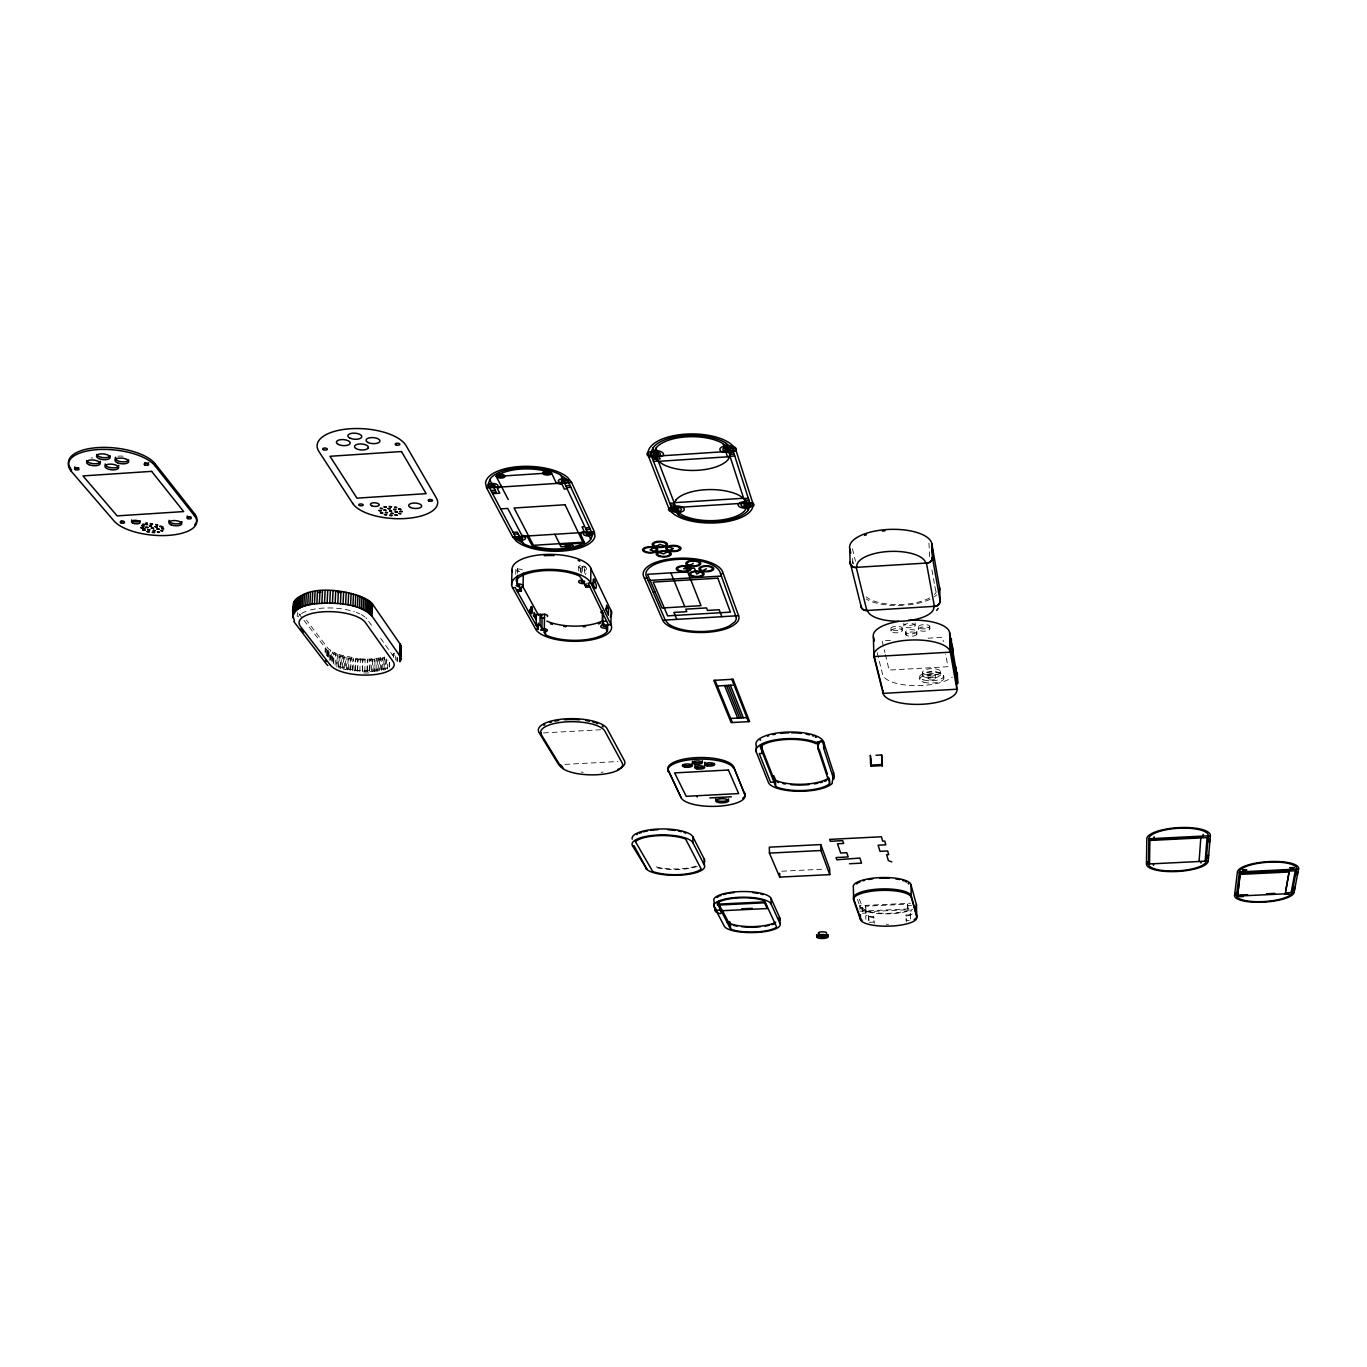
<?xml version="1.0" encoding="UTF-8"?>
<svg xmlns="http://www.w3.org/2000/svg" width="1367" height="1367" viewBox="0 0 1367 1367"><rect width="100%" height="100%" fill="white"/><g stroke="black" fill="none" stroke-linecap="round" stroke-linejoin="round"><path stroke-width="0.75" stroke-dasharray="5 3.75" d="M578.719 570.945L578.788 566.69M580.89 572.465L581.009 563.939M581.385 573.183C577.711 562.264 590.612 564.691 585.401 574.601M582.513 571.406L582.598 565.015A4.733 1.897 1.1 0 0 578.856 567.185A4.733 1.897 1.1 0 0 584.41 568.775L585.435 570.893M584.358 573.012L584.41 568.775M517.529 573.286L517.632 569.031L515.889 565.835M515.701 574.345L515.837 567.954M393.628 657.612L393.781 653.751L394.892 653.033M395.729 660.073L395.712 656.143M396.84 661.252L396.994 657.39M397.643 657.63L397.729 661.577M381.427 670.394L381.906 658.86L386.075 658.005L385.597 669.557L383.563 670.001L384.042 658.45M382.162 669.198L382.64 657.647L386.348 656.741L385.887 668.309C369.774 672.205 352.378 671.368 336.726 665.849L337.29 654.246L328.37 648.829L306.379 620.088M384.076 668.771L384.537 657.219M387.545 669.044L387.903 660.09M389.202 667.233L389.441 661.457M389.458 666.583L389.612 662.722M369.261 670.616L369.756 659.082L382.64 657.647M303.867 620.225L326.935 649.94L335.53 654.827L350.482 658.757L349.952 670.308L369.774 671.522L370.269 659.988L381.906 658.86M371.551 670.513L372.046 658.979M369.774 671.522L372.2 671.419L372.695 659.885M373.789 670.36L374.285 658.826M372.2 671.419L374.609 671.248L375.088 659.714M375.976 670.138L376.472 658.604M374.609 671.248L376.95 671.009L377.429 659.475M378.112 669.881L378.591 658.33M379.701 659.202L379.223 670.736L376.95 671.009M380.18 669.557L380.658 658.023M357.3 671.197L357.812 659.663L350.482 658.757M357.607 670.308L358.12 658.774L337.29 654.246M359.794 671.385L360.444 658.945L358.12 658.774M362.289 670.599L362.785 659.065L369.756 659.082M362.306 671.505L362.802 659.971L370.269 659.988M364.801 671.573L365.126 659.133M366.954 670.667L367.45 659.133M367.296 671.573L367.791 660.056M348.124 658.347L347.594 669.898L345.287 669.437L345.817 657.886M346.364 668.668L346.91 657.1M348.517 669.095L349.046 657.544M350.738 669.471L351.251 657.92M352.361 670.65L352.891 659.116M352.994 669.813L353.506 658.262M354.822 670.958L355.335 659.424M355.283 670.086L355.796 658.535M333.309 663.747L333.77 654.092M333.651 662.499L334.112 652.845M335.086 665.165L335.65 653.563M336.846 667.113L337.393 655.528M338.486 666.481L339.033 654.913M339.358 656.194L338.828 667.762L340.896 668.36L341.425 656.792M340.332 667.096L340.879 655.528M342.263 667.66L342.809 656.092M343.578 657.373L343.049 668.924L345.287 669.437M344.279 668.19L344.809 656.621M325.038 652.042L325.243 648.163M325.79 652.913L325.995 649.035M326.645 655.75L326.935 649.94M327.294 655.767L327.67 647.992M327.738 656.638L328.012 650.829M327.995 656.587L328.37 648.829M328.969 657.493L329.259 649.667M329.806 660.193L330.267 650.504M330.25 660.261L330.626 652.52M331.053 659.048L331.429 651.307M331.771 661.047L332.13 653.323M332.249 661.765L332.711 652.093M297.186 616.602L297.391 612.604M585.418 567.185L581.488 566.809M912.182 914.027L906.304 916.403L906.458 921.888M392.534 654.417L393.781 653.751M393.149 655.699L394.619 655.015M385.887 668.309L387.596 667.797M519.58 571.645L516.623 570.808L520.622 570.774M865.858 919.342L865.755 915.685L868.523 915.514L869.053 920.487M890.481 640.371L882.142 640.867L884.927 652.555M928.022 638.201L942.615 637.347L943.384 641.55M543.468 732.917L600.66 729.756M564.879 764.392L617.901 761.522M781.719 871.223L825.48 869.053M859.911 909.363L859.826 905.655L910.576 903.211M862.457 913.259L865.96 913.088L865.362 906.201L907.62 904.168L908.166 911.071L911.686 910.9M865.96 913.088L865.824 907.551L860.561 907.791L859.826 905.655M907.996 905.518L911.516 905.347M859.382 899.196L862.902 908.406A26.281 7.416 -1.5 0 0 884.859 913.344A26.281 7.416 -1.5 0 0 910.935 909.14M859.946 911.208L910.747 908.782M862.133 907.227L862.611 911.174L862.97 908.474M865.499 911.755L907.791 909.738L908.166 911.071M910.439 919.017L910.285 913.515L913.122 913.378M868.968 916.813L873.684 916.591L874.282 923.426M909.243 920.401L906.082 920.555L905.911 915.053L910.661 914.831L910.764 918.504M869.104 922.315L873.838 922.093L873.684 916.591M360.444 658.945L362.785 659.065M362.802 659.971L357.812 659.663M874.145 917.941L865.755 915.685M862.97 911.157L862.201 909.978M298.843 613.663L302.603 618.585M368.594 621.216L373.413 628.017M380.624 638.235L395.063 658.672A34.414 12.44 2.7 0 1 395.559 659.475M857.485 899.349L860.236 907.312A28.194 7.963 -1.5 0 0 882.193 913.805A28.194 7.963 -1.5 0 0 912.575 909.363M865.362 906.201L865.824 907.551M905.911 915.053L906.304 916.403M910.285 913.515L910.661 914.831M928.962 543.058L929.68 557.428M852.461 548.816L855.503 561.256M877.255 652.777L882.586 674.427A36.909 13.414 -1.9 0 0 912.524 685.568A36.909 13.414 -1.9 0 0 952.389 677.143M885.389 654.503L889.097 670.069L947.946 666.72L945.656 654.127M931.918 569.885L934.515 584.358M934.891 586.426L936.378 594.679M852.923 563.084L852.615 561.171L852.769 562.127A4.067 3.708 -9.8 0 0 853.35 563.973M943.743 675.776L943.828 678.032M940.581 671.47L940.684 674.273M935.267 674.58L935.404 678.51M929.799 626.411L929.885 628.735M928.073 674.99L928.193 678.921M922.571 672.496L922.657 675.298M918.487 627.06L918.573 629.401M919.718 677.143L919.786 679.382M916.847 631.469L916.932 633.792M916.625 632.186L916.71 634.51M915.104 622.925L915.189 625.266M906.116 632.801L906.184 635.125M905.603 632.118L905.672 634.442M903.843 625.932L903.775 623.591A5.69 2.17 -1.9 0 0 911.345 625.249A5.69 2.17 -1.9 0 0 914.13 621.9M902.186 628.017L902.254 630.358M907.62 904.168L907.791 909.738M890.908 628.683L890.959 631.007M868.523 915.514L868.66 921.016M862.543 908.423L862.611 911.174M852.683 558.317L852.769 562.196A4.067 3.708 -14.4 0 0 853.367 564.007M888.567 924.28A26.332 7.331 -1.5 0 1 886.294 924.297M695.786 866.097A27.784 8.305 -0.1 0 1 652.725 865.721M697.29 866.473A29.818 8.92 -0.1 0 1 654.588 867.208M603.052 772.082A31.321 10.423 0.6 0 1 601.155 772.304M583.162 772.287A31.321 10.423 0.6 0 1 581.214 772.065M298.194 616.688A35.764 13.362 3.1 0 1 298.809 615.868M299.561 615.082A35.764 13.362 3.1 0 1 300.484 614.296M301.526 613.561A35.764 13.362 3.1 0 1 308.737 610.434M310.531 609.938A35.764 13.362 3.1 0 1 354.446 611.75M356.274 612.399A35.764 13.362 3.1 0 1 359.624 613.783M361.127 614.535A35.764 13.362 3.1 0 1 364.886 616.944M365.86 617.781A35.764 13.362 3.1 0 1 366.698 618.653M368.765 672.94A34.414 12.44 2.7 0 1 362.135 672.923M911.96 623.574A5.69 2.17 -1.9 0 1 913.839 626.872A5.69 2.17 -1.9 0 1 904.834 626.957A5.69 2.17 -1.9 0 1 907.603 623.608M936.446 591.723A37.097 14.559 -1.9 0 1 934.362 594.508M929.594 597.926A37.097 14.559 -1.9 0 1 866.2 596.849M936.771 594.816A39.694 15.584 -1.9 0 1 934.498 596.713M930.038 599.31A39.694 15.584 -1.9 0 1 908.32 604.949M903.245 605.376A39.694 15.584 -1.9 0 1 866.251 599.036M91.076 457.979A6.869 2.837 6.2 0 1 92.819 457.962M118.058 456.27A6.869 2.854 5.9 0 1 123.184 456.236M517.632 569.031A4.733 1.88 1.7 0 1 523.271 570.62M916.761 632.015L916.317 632.562A5.639 2.136 -1.9 0 1 906.577 633.126L905.911 632.648A5.639 2.136 -1.9 0 1 910.781 629.674A5.639 2.136 -1.9 0 1 916.761 632.015M916.847 634.339L916.386 634.886A5.639 2.136 -1.9 0 1 906.646 635.45L905.979 634.971A5.639 2.136 -1.9 0 1 910.849 631.998A5.639 2.136 -1.9 0 1 916.847 634.339M923.802 679.98A12.047 4.357 -2 0 0 943.555 676.921A12.047 4.357 -2 0 0 927.834 672.444A12.047 4.357 -2 0 0 923.802 679.98M892.941 632.408A5.656 2.136 -1.8 0 0 902.186 630.905A5.656 2.136 -1.8 0 0 894.702 628.717A5.656 2.136 -1.8 0 0 892.941 632.408M920.521 630.802A5.673 2.153 -2 0 0 929.782 629.298A5.673 2.153 -2 0 0 922.366 627.094A5.673 2.153 -2 0 0 920.521 630.802M920.435 628.478A5.673 2.153 -2 0 0 929.714 626.975A5.673 2.153 -2 0 0 922.281 624.753A5.673 2.153 -2 0 0 920.435 628.478M892.873 630.084A5.656 2.153 -1.8 0 0 902.1 628.581A5.656 2.153 -1.8 0 0 894.633 626.376A5.656 2.153 -1.8 0 0 892.873 630.084M923.87 682.218A12.064 4.357 -2 0 0 943.623 679.177A12.064 4.357 -2 0 0 927.92 674.683A12.064 4.357 -2 0 0 923.87 682.218M929.44 679.775A3.623 1.299 -2 0 0 935.353 678.852A3.623 1.299 -2 0 0 930.619 677.502A3.623 1.299 -2 0 0 929.44 679.775M929.304 675.845A3.623 1.316 -2 0 0 935.216 674.922A3.623 1.316 -2 0 0 930.5 673.572A3.623 1.316 -2 0 0 929.304 675.845M925.732 677.434A9.039 3.281 -2 0 0 940.53 675.127A9.039 3.281 -2 0 0 928.74 671.761A9.039 3.281 -2 0 0 925.732 677.434M925.647 674.632A9.039 3.281 -2 0 0 940.428 672.325A9.039 3.281 -2 0 0 928.654 668.959A9.039 3.281 -2 0 0 925.647 674.632"/><path stroke-width="1.5" d="M681.21 797.832L668.258 770.339A33.064 10.953 -0.2 0 1 695.871 757.66A33.064 10.953 -0.2 0 1 733.618 766.836L744.81 794.483A32.159 10.338 -0.3 0 1 717.692 806.257A32.159 10.338 -0.3 0 1 681.21 797.832L668.258 770.339M292.743 616.807C296.468 603.223 315.743 604.06 327.123 602.967C342.468 603.565 360.563 604.453 371.978 616.073L399.506 655.408L400.753 659.082L399.967 661.782L400.497 644.626L372.49 604.026C355.369 587.127 280.184 578.617 294.418 620.755M293.409 603.753L294.418 607.768M816.424 742.811L816.202 743.751A31.646 10.697 -0.8 0 0 786.11 739.496A31.646 10.697 -0.8 0 0 760.206 746.792L775.79 786.623A30.638 10.013 -0.9 0 0 804.548 790.451A30.638 10.013 -0.9 0 0 829.513 783.787L829.513 779.515M541.879 628.53L542.084 617.764L540.204 614.313L539.999 625.112L541.879 628.53L545.296 628.854A4.545 1.709 1.3 0 1 547.278 630.648A4.545 1.709 1.3 0 1 543.758 631.93L546.544 635.382A35.798 13.585 1.1 0 0 606.982 631.81L606.128 628.239A4.545 1.726 0.8 0 1 601.48 627.436A4.545 1.726 0.8 0 1 601.531 625.505L604.436 624.822L602.762 621.37L602.847 612.365M607.546 631.144L607.614 625.009M589.98 587.058L586.016 587.297L586.067 583.589M1148.519 863.995L1148.878 838.774A29.749 8.903 -3.4 0 1 1179.003 828.248A29.749 8.903 -3.4 0 1 1208.257 835.801L1206.172 861.159A28.878 8.39 -3.3 0 1 1176.936 870.916A28.878 8.39 -3.3 0 1 1148.519 863.995L1208.206 861.056L1210.342 835.698A31.834 9.535 -3.4 0 0 1179.037 827.616A31.834 9.535 -3.4 0 0 1146.793 838.877L1146.503 864.098A30.911 8.988 -3.3 0 0 1176.919 871.497A30.911 8.988 -3.3 0 0 1208.206 861.056M1149.527 863.944L1149.886 840.449L1207.078 837.578L1205.164 861.21M560.607 766.238L541.315 734.694A32.398 11.09 0.8 0 1 566.69 721.844A32.398 11.09 0.8 0 1 604.88 731.174L622.139 762.906A31.338 10.389 0.6 0 1 597.242 774.73A31.338 10.389 0.6 0 1 560.607 766.238L560.624 764.631M541.315 734.694L541.349 733.037M544.288 628.649L544.562 614.279L536.377 614.535L536.154 625.334L539.999 625.112M545.33 634.818L545.416 630.734M535.642 629.162A38.413 14.559 1.1 0 0 580.702 641.14A38.413 14.559 1.1 0 0 610.964 624.685L590.715 582.94A39.916 15.703 1.4 0 0 543.434 569.578A39.916 15.703 1.4 0 0 512.574 587.725L535.642 629.162L538.188 629.008L538.308 623.062M955.14 669.334L954.798 667.318L955.396 675.93L955.277 670.804M956.37 676.921L956.011 667.25L956.661 675.828L956.268 673.846M1153.526 865.362L1153.56 863.739M1154.073 838.518L1154.107 836.792M517.392 591.484L521.34 591.245L519.323 587.571A4.75 1.863 1.7 0 0 522.929 585.452A4.75 1.863 1.7 0 0 517.29 583.897L517.478 575.404M521.34 591.245L521.425 587.537M523.048 585.947L523.322 573.217M952.457 646.694L953.021 655.254L952.457 646.694C948.63 645.275 953.209 663.73 951.671 650.128M511.634 584.649L511.993 569.783M399.506 655.408L399.967 643.737M400.446 657.219L400.497 644.626M400.394 660.893L400.907 645.566M400.651 659.988L401.129 646.506M371.226 615.133L371.756 603.069M371.978 616.073L372.49 604.026M359.47 608.042L360.017 595.909M361.418 608.811L361.965 596.695M363.246 609.614L363.793 597.516M364.955 610.468L365.485 598.37M366.51 611.357L367.04 599.259M367.928 612.262L368.441 600.181M369.175 613.202L369.705 601.121M370.286 614.159L370.816 602.095M828.146 777.071L828.112 779.224L817.962 748.655L817.517 743.067M348.124 604.898L348.688 592.748M350.567 605.427L351.131 593.278M352.942 605.991L353.489 593.859M355.215 606.623L355.762 594.491M357.402 607.307L357.949 595.175M337.786 603.411L338.367 591.245M340.434 603.701L341.015 591.535M343.049 604.026L343.63 591.877M345.612 604.436L346.193 592.287M324.492 603.035L325.09 590.852M327.123 602.967L327.721 590.8M329.772 602.984L330.37 590.817M332.454 603.069L333.035 590.886M335.12 603.206L335.718 591.04M312.12 604.299L312.735 592.133M314.444 603.924L315.059 591.757M316.854 603.599L317.469 591.433M319.348 603.343L319.963 591.176M321.894 603.155L322.492 590.988M300.415 607.802L301.048 595.67M302.039 607.085L302.688 594.953M303.816 606.418L304.448 594.269M305.712 605.803L306.362 593.654M307.746 605.239L308.378 593.09M309.882 604.744L310.497 592.577M292.914 617.799L293.58 602.762M293.273 613.851L293.939 601.77M293.802 612.894L294.452 600.814M294.503 611.972L295.152 599.874M295.357 611.066L296.007 598.968M296.383 610.195L297.032 598.08M297.579 609.357L298.211 597.242M298.912 608.554L299.561 596.439M716.018 911.242C727.261 921.255 716.547 895.59 721.075 911.686M71.494 469.394L71.323 471.376L114.076 521.015A42.804 17.036 5.2 0 0 168.295 535.386A42.804 17.036 5.2 0 0 194.524 515.82L194.661 513.889L155.154 463.806A44.786 18.437 5.9 0 0 101.841 447.419A44.786 18.437 5.9 0 0 69.17 465.686M194.524 515.82L155.001 465.805L155.154 463.806M1199.081 861.5L1200.875 837.117L1148.861 839.714M1200.978 863.038L1201.115 861.398M1203.028 836.057L1203.165 834.331M401.197 647.445L399.83 651.051M1236.52 895.214L1239.391 871.907A28.69 8.168 -3.8 0 1 1269.294 862.167A28.69 8.168 -3.8 0 1 1296.599 869.122L1292.123 892.548A27.887 7.724 -3.7 0 1 1263.108 901.605A27.887 7.724 -3.7 0 1 1236.52 895.214L1247.661 894.684M1291.149 892.6L1295.284 870.762L1240.194 873.445L1237.562 896.086L1285.356 893.813L1289.269 871.052M1237.562 896.086L1240.194 873.445M1241.202 896.479L1241.39 894.975L1241.458 895.915M1244.397 871.65L1244.602 870.061M529.678 613.048L529.747 609.426M1285.646 890.891L1289.389 870.335L1239.288 872.761M1286.962 894.291L1287.236 892.788M1291.559 869.361L1291.866 867.755M1294.088 892.463L1298.599 869.019A30.706 8.749 -3.8 0 0 1269.396 861.569A30.706 8.749 -3.8 0 0 1237.391 871.992L1234.572 895.3A29.835 8.27 -3.7 0 0 1263.04 902.152A29.835 8.27 -3.7 0 0 1294.088 892.463L1285.288 892.873L1285.356 893.813M832.879 778.438L832.332 781.446A4.648 1.367 -85.1 0 0 832.247 783.394A32.876 10.748 -0.9 0 1 797.679 791.271A32.876 10.748 -0.9 0 1 768.374 782.385L756.293 752.004L756.224 745.511A33.919 11.534 -0.8 0 1 785.752 732.148A33.919 11.534 -0.8 0 1 823.566 741.837L833.528 772.611L833.665 778.934L823.686 748.347C824.591 745.938 821.994 737.155 819.414 742.11A4.819 2.238 78 0 0 819.226 743.853L818.936 743.682A33.953 11.466 -0.8 0 0 778.626 739.376A33.953 11.466 -0.8 0 0 756.293 752.004M833.135 777.55L833.733 775.567L833.665 778.934M541.144 615.816L542.203 615.218M748.091 510.387L750.056 506.098L749.782 502.817L733.173 451.093L730.268 446.496L724.732 442.361A41.3 18.232 0.2 0 0 685.875 435.492A41.3 18.232 0.2 0 0 653.58 447.06L651.17 451.708L651.598 456.458L671.983 508.883L679.86 515.684A39.592 16.763 0 0 0 747.202 511.412L748.091 510.387L744.024 498.545L748.313 498.272M938.206 608.418L936.634 610.417M145.175 528.294L143.227 528.311M508.234 499.553L496.221 476.451L500.595 473.7A37.61 16.062 1.9 0 1 544.681 470.812L551.431 472.845L555.566 481.543A8.117 3.486 1.6 0 0 557.309 483.132L557.873 483.405A8.117 3.486 1.6 0 0 562.127 484.431L564.281 489.027L567.151 488.839L584.854 526.705L582.052 526.893L584.085 531.199L580.872 532.771L580.599 534.429M584.324 542.289L582.445 543.588A36.055 14.815 1.5 0 1 574.396 546.68L567.835 548.064A36.055 14.815 1.5 0 1 533.574 546.099L532.156 545.553L527.406 536.941L521.733 535.129L507.738 508.421L500.664 508.866M693.291 563.477L683.671 568.775L694.419 568.125L696.709 574.02L706.346 568.775M144.048 524.21L142.373 524.21M675.042 508.644L674.683 508.797A2.153 0.906 0.3 0 0 675.674 510.181L676.785 510.233A2.153 0.906 0.3 0 0 678.562 509.207A2.153 0.906 0.3 0 0 676.084 508.439L675.076 508.627M602.437 610.81L601.685 611.134A4.545 1.743 0.8 0 0 601.993 613.253M950.612 650.06L950.15 639.226M147.311 522.895L146.03 522.895M603.428 614.142L602.386 614.398L602.266 625.197L610.964 624.685L611.1 610.297A38.327 14.729 1.1 0 1 610.314 616.961M318.562 592.424L320.869 592.184M648.642 456.663L736.164 450.905L752.636 502.646L752.67 507.328A42.462 17.976 0 0 1 716.821 522.826A42.462 17.976 0 0 1 671.846 512.454L668.651 507.994L648.642 456.663L648.18 451.554A44.291 19.548 0.2 0 1 685.431 434.142A44.291 19.548 0.2 0 1 733.054 445.967L736.164 450.905M652.725 459.397L660.107 458.919L656.04 448.256M729.67 454.34L734.13 454.049M653.477 461.345L657.903 461.055L652.879 447.966M734.763 456.014L727.347 456.493L723.211 443.814M496.221 476.451L551.431 472.845M486.618 487.968L571.611 482.448L594.355 531.78L594.987 536.257A41.711 17.139 1.5 0 1 561.803 551.089A41.711 17.139 1.5 0 1 516.384 541.195L512.693 536.923L486.618 487.968L485.524 483.098A43.505 18.591 1.9 0 1 519.802 466.506A43.505 18.591 1.9 0 1 567.954 477.732L571.611 482.448M490.958 490.565L495.264 490.292M565.699 485.729L570.039 485.439M491.949 492.428L496.238 492.154L489.676 479.68M570.893 487.318L566.587 487.592L560.726 475.05M492.598 493.658L499.758 493.197L497.349 488.6L500.561 486.891L500.732 485.114M669.727 503.295L674.016 503.022L678.596 514.983M670.428 505.107L674.7 504.833M744.605 500.373L748.894 500.1M668.651 507.994L752.636 502.646M513.155 532.429L517.324 532.173L523.339 543.605M589.57 527.611L585.384 527.867L590.749 539.367M514.077 534.172L518.23 533.899M586.204 529.61L590.373 529.354M512.693 536.923L594.355 531.78M559.923 544.544L584.666 542.989L579.779 532.703M569.27 546.287L561.051 546.8L554.848 534.275M687.635 571.833L647.48 574.294L662.021 608.007L700.998 605.666L686.354 568.604M644.438 578.309L647.104 578.156M720.546 573.662L723.211 573.491M595.38 581.693C592.116 572.619 592.697 588.784 595.807 588.613C598.233 582.427 591.176 578.873 593.415 586.768M512.574 587.725L515.205 587.554L538.188 629.008M648.129 580.531L721.417 576.054M516.521 589.912L520.468 589.673M585.247 585.725L589.228 585.486M653.033 591.86L655.015 591.74M608.161 608.298L605.581 608.452L608.418 615.287L608.486 609.46L606.623 605.256L606.264 610.28M535.796 615.355L534.036 612.416L533.967 615.97L535.83 619.576L535.796 615.355L533.369 615.782M540.443 618.106L544.493 617.867L542.084 617.764M602.762 621.37L606.606 621.148M662.687 620.225L738.59 615.697L722.63 571.884A39.951 15.943 0.2 0 0 676.802 558.317A39.951 15.943 0.2 0 0 643.737 576.72L662.687 620.225A38.396 14.747 0 0 0 692.693 632.203A38.396 14.747 0 0 0 732.712 625.813L736.164 623.267A38.396 14.747 0 0 0 738.59 615.697M949.962 642.37L951.227 642.285L951.312 638.782L951.876 649.991L951.227 642.285M951.945 646.471L950.697 646.54L951.107 648.847L952.355 648.778M953.072 652.913L951.825 652.982L954.747 669.642L955.96 669.557M951.483 653.716L952.731 653.631M951.722 655.083L952.97 655.015M954.849 667.54L956.063 667.472M955.089 668.873L956.302 668.805M717.316 685.995L734.045 685.038M956.661 673.538L955.448 673.606L956.439 683.192L956.558 680.971M955.106 674.375L956.336 674.307M955.345 675.691L957.037 675.725C958.54 699.374 957.037 661.252 957.037 675.725M730.644 718.461L746.843 717.572M817.295 742.042L822.626 741.751M876.025 755.268L881.63 754.96L882.347 765.896L881.63 754.96M870.745 756.686L870.249 755.285L870.676 765.11L881.886 764.512M870.676 765.11L870.984 766.221L882.193 765.623M709.849 797.918L731.396 796.79M632.528 845.865L634.066 845.797L646.95 869.361L632.528 845.865A30.621 9.33 0 0 1 657.647 835.032A30.621 9.33 0 0 1 692.949 842.807L704.347 865.055A29.835 8.851 -0.1 0 1 679.638 875.17A29.835 8.851 -0.1 0 1 645.463 867.994M820.781 844.584L769.348 847.181L769.416 853.111L779.72 877.101L829.769 874.624L829.649 868.848L820.781 844.584L820.901 850.513L829.769 874.624M769.416 853.111L820.901 850.513M1148.878 838.774L1210.342 835.698M1208.018 838.62L1210.103 838.518M1207.915 839.868L1210 839.765M1207.762 841.73L1209.846 841.628M849.488 863.739L861.535 863.141L859.894 858.049L836.86 859.809L836.057 857.553L848.206 856.955L846.771 852.7L840.671 853.008L837.475 843.781L843.644 843.456L842.687 840.654L830.316 841.286L829.649 839.389L881.39 836.775L882.672 841.166L884.739 841.064L885.833 844.806L878.127 845.199L879.972 851.351L887.61 850.957L888.687 854.614L886.653 854.717L888.362 860.595L891.831 861.928M1206.634 855.486L1208.684 855.383M1206.497 857.28L1208.531 857.177M1206.395 858.476L1208.428 858.373M1146.52 862.167L1148.536 862.064M1146.503 863.654L1148.519 863.551M1239.391 871.907L1298.599 869.019M1240.262 874.384L1289.337 871.992M1296.087 871.719L1298.103 871.616M1295.882 872.881L1297.881 872.778M1295.54 874.59L1297.539 874.504M717.367 904.168L764.614 901.878L767.263 907.603L767.263 908.542L720.426 910.798M717.367 905.108L764.631 902.818L767.263 908.542M741.717 908.833L752.363 908.32M715.778 908.918L714.907 907.295L714.907 910.234L720.272 910.149M1293.131 887.303L1295.096 887.217M1292.806 888.96L1294.771 888.875M1292.601 890.071L1294.549 889.985M1234.794 893.522L1236.742 893.437M1234.623 894.889L1236.571 894.804M1266.474 893.779L1274.83 893.386M778.028 918.146L780.044 918.402A28.075 7.826 -0.6 0 1 779.873 920.094M726.766 921.802L729.585 921.666L730.832 929.252A26.195 7.245 -0.6 0 0 755.609 931.969A26.195 7.245 -0.6 0 0 776.678 927.082L764.58 900.819A26.844 7.604 -0.6 0 0 738.881 897.88A26.844 7.604 -0.6 0 0 717.214 903.126L730.696 929.201M816.646 935.148L827.684 934.618L828.009 936.703A5.553 1.504 -1.1 0 1 823.105 938.463A5.553 1.504 -1.1 0 1 816.988 937.232L816.646 935.148L816.988 937.232M816.68 936.48L828.009 936.703M163.254 527.201L162.007 526.944M338.076 592.253L340.537 592.526M544.562 614.279L545.57 614.484A4.545 1.743 1.4 0 1 547.398 616.517M730.662 923.733L730.798 923.784A26.178 7.296 -0.6 0 0 775.721 922.195M685.773 833.187L685.636 833.118A28.519 8.749 0 0 0 684.064 832.537M762 751.696L761.915 745.203L762.666 753.405L759.249 753.593L770.595 782.266L773.893 782.095L773.825 775.79L775.721 780.352A30.621 10.082 -0.9 0 0 803.779 784.231A30.621 10.082 -0.9 0 0 828.863 777.908M816.082 737.223L816.236 737.291A31.629 10.748 -0.8 0 0 815.296 736.847M326.969 664.652L327.858 665.49M325.414 660.671L326.354 661.56M326.388 664.003L293.82 621.541M300.723 628.888L303.235 632.135M517.29 583.897L516.077 580.001A37.217 14.627 1.4 0 1 543.963 570.671A37.217 14.627 1.4 0 1 579.574 576.105L582.393 579.916A4.75 1.88 1.1 0 0 578.651 582.052A4.75 1.88 1.1 0 0 584.205 583.624L586.016 587.297M522.519 585.982L538.461 615.133M714.975 910.388L715.795 911.943M714.087 906.834L724.305 926.211A28.092 7.775 -0.6 0 0 755.883 932.482A28.092 7.775 -0.6 0 0 779.993 923.562L779.925 918.06L771.073 898.444A28.775 8.219 -0.6 0 0 738.573 891.643A28.775 8.219 -0.6 0 0 714.07 901.212L714.087 906.834A28.792 8.168 -0.6 0 1 738.624 897.316A28.792 8.168 -0.6 0 1 771.142 904.065L779.993 923.562M721.827 909.414L729.602 924.4M632.22 839.15A30.604 9.381 0 0 1 658.979 829A30.604 9.381 0 0 1 692.932 836.877L704.501 859.638A29.818 8.92 -0.1 0 1 703.475 863.107M608.4 624.839L588.066 583.111L590.715 582.94L590.903 568.091A39.831 15.874 1.4 0 0 545.006 554.489A39.831 15.874 1.4 0 0 512.437 571.867M696.76 795.765L697.341 796.978M590.903 568.587L611.1 610.776M733.618 766.836L744.81 794.483M676.802 619.371L673.88 612.433L686.798 611.664L685.773 609.152L706.534 607.922L707.508 610.434L719.179 609.733L721.827 616.705M670.889 572.858L684.747 606.64M714.992 680.288L732.319 722.528M724.595 685.568L737.684 718.068M726.526 685.465L739.564 717.965M728.474 685.345L741.444 717.863M730.405 685.243L743.323 717.76M731.806 679.331L748.45 721.639M762.632 750.175L773.859 778.934M854.307 900.631L860.492 918.351M853.657 900.084L860.527 919.718A28.246 7.86 -1.5 0 0 891.079 926.074A28.246 7.86 -1.5 0 0 916.796 917.052L916.403 904.612L910.918 884.586A28.895 8.356 -1.4 0 0 879.545 877.631A28.895 8.356 -1.4 0 0 853.35 887.405L853.657 900.084A28.946 8.253 -1.4 0 1 879.887 890.447A28.946 8.253 -1.4 0 1 911.293 897.299L916.796 917.052A28.246 7.86 -1.5 0 0 916.744 915.668L911.259 895.881A28.946 8.27 -1.4 0 0 879.852 889.011A28.946 8.27 -1.4 0 0 853.623 898.666M870.984 766.221L870.984 758.155M829.598 783.701L829.188 778.626M818.423 743.887L817.842 742.161L817.962 748.655M819.123 749.065L827.411 774.132M726.048 443.147L730.32 456.305M939.402 590.817A39.694 15.584 -1.9 0 0 939.727 588.784L931.645 542.819A41.249 16.831 -1.8 0 0 887.268 529.525A41.249 16.831 -1.8 0 0 849.591 547.894L850.804 553.139M873.855 654.81L882.245 688.404M849.761 548.902L850.086 562.35L860.868 605.444A5.861 5.383 -14.2 0 0 866.832 610.519L935.934 606.247A5.878 5.417 -6.4 0 0 940.103 600.814L939.625 587.759M898.529 621.421A38.242 14.405 -1.9 0 0 873.393 637.039L874.35 640.969M908.406 620.345A38.242 14.405 -1.9 0 1 949.604 632.596L955.789 668.19M956.08 673.35L955.892 672.342L955.823 675.794M956.148 670.24L956.439 677.827M956.575 681.62L956.866 689.224A37.012 13.209 -1.9 0 1 922.742 704.227A37.012 13.209 -1.9 0 1 883.099 693.377L873.906 656.57L873.393 637.039M953.688 664.191L952.85 656.707L952.97 660.158M952.936 651.751L953.209 658.74M949.604 632.596L950.338 652.162L956.866 689.224L883.099 693.377L883.014 690.147M931.901 543.827L932.397 557.309L940.103 600.728A5.878 5.4 -11.2 0 1 934.43 606.504L926.501 563.289A6.117 5.588 -11.4 0 0 932.397 557.309A6.117 5.571 -15.9 0 1 928.056 562.965L854.7 567.442A6.083 5.571 -9.8 0 1 850.069 562.264M910.918 884.586L911.293 897.299M860.407 914.677L860.527 919.718M827.684 934.618L827.718 935.968M823.566 741.837L823.686 748.347M779.668 873.257L779.72 877.101M775.567 780.267L775.653 786.555M771.073 898.444L771.142 904.065M764.614 901.878L764.631 902.818M729.585 921.666L729.619 927.151M718.888 900.973L718.922 906.594M704.33 859.262L704.347 865.055M692.932 836.877L692.949 842.807M916.351 917.718A28.246 7.86 -1.5 0 1 914.062 919.718M862.15 920.299A28.246 7.86 -1.5 0 1 860.834 919.017M916.403 904.612A28.194 7.963 -1.5 0 1 915.446 907.398M856.699 883.919A26.947 7.792 -1.4 0 1 857.587 883.253M858.647 882.621A26.947 7.792 -1.4 0 1 859.911 882.023M862.902 880.895A26.947 7.792 -1.4 0 1 864.645 880.382M868.489 879.511A26.947 7.792 -1.4 0 1 872.778 878.81M879.699 878.212A26.947 7.792 -1.4 0 1 889.097 878.229M895.641 878.861A26.947 7.792 -1.4 0 1 899.52 879.562M902.835 880.468A26.947 7.792 -1.4 0 1 904.271 880.98M905.518 881.527A26.947 7.792 -1.4 0 1 906.594 882.108M908.184 883.355A26.947 7.792 -1.4 0 1 908.662 884.005M717.179 897.487A26.827 7.655 -0.6 0 1 718.564 896.547M719.708 895.949A26.827 7.655 -0.6 0 1 721.024 895.385M723.314 894.599A26.827 7.655 -0.6 0 1 726.885 893.676M728.85 893.3A26.827 7.655 -0.6 0 1 734.233 892.548M752.721 892.583A26.827 7.655 -0.6 0 1 757.882 893.334M760.65 893.95A26.827 7.655 -0.6 0 1 763.094 894.65M774.269 923.87A28.075 7.826 -0.6 0 1 771.842 924.656M769.091 925.356A28.075 7.826 -0.6 0 1 765.007 926.125M760.513 926.689A28.075 7.826 -0.6 0 1 741.512 926.672M737.189 926.091A28.075 7.826 -0.6 0 1 733.31 925.322M731.567 924.861A28.075 7.826 -0.6 0 1 729.26 924.109M636.851 834.622A28.519 8.749 0 0 1 637.398 834.28M639.363 833.306A28.519 8.749 0 0 1 641.704 832.4M643.481 831.854A28.519 8.749 0 0 1 647.48 830.931M650.795 830.384A28.519 8.749 0 0 1 657.971 829.701M667.985 829.735A28.519 8.749 0 0 1 675.11 830.452M678.391 831.016A28.519 8.749 0 0 1 681.381 831.717M833.528 772.611A32.842 10.816 -0.9 0 1 833.306 775.431M828.915 779.446A32.842 10.816 -0.9 0 1 828.146 779.839M826.471 780.625A32.842 10.816 -0.9 0 1 824.591 781.36M822.541 782.027A32.842 10.816 -0.9 0 1 820.32 782.659M817.962 783.206A32.842 10.816 -0.9 0 1 814.202 783.906M808.854 784.59A32.842 10.816 -0.9 0 1 790.69 784.641M785.478 783.992A32.842 10.816 -0.9 0 1 783.035 783.564M778.541 782.471A32.842 10.816 -0.9 0 1 777.533 782.163M760.137 740.282A31.629 10.748 -0.8 0 1 760.633 739.837M767.536 736.232A31.629 10.748 -0.8 0 1 768.544 735.89M772.97 734.694A31.629 10.748 -0.8 0 1 775.379 734.182M780.54 733.413A31.629 10.748 -0.8 0 1 788.776 732.832M791.561 732.797A31.629 10.748 -0.8 0 1 801.079 733.361M806.086 734.13A31.629 10.748 -0.8 0 1 809.52 734.882M812.596 735.805A31.629 10.748 -0.8 0 1 813.553 736.13M543.861 725.416A32.398 11.124 0.8 0 1 544.852 724.766M549.978 722.511A32.398 11.124 0.8 0 1 551.533 722.015M554.899 721.161A32.398 11.124 0.8 0 1 558.607 720.46M564.605 719.76A32.398 11.124 0.8 0 1 579.471 719.794M585.606 720.512A32.398 11.124 0.8 0 1 589.433 721.229M592.97 722.084A32.398 11.124 0.8 0 1 594.611 722.579M596.149 723.109A32.398 11.124 0.8 0 1 597.601 723.673M602.249 726.167A32.398 11.124 0.8 0 1 603.12 726.851M620.157 768.322A33.594 11.175 0.6 0 0 624.394 760.65L607.204 728.833A34.739 11.927 0.8 0 0 566.263 718.803A34.739 11.927 0.8 0 0 539.059 732.609L558.419 764.221A33.594 11.175 0.6 0 0 559.581 765.623M618.978 768.92A33.594 11.175 0.6 0 1 617.679 769.484M563.477 768.271A33.594 11.175 0.6 0 1 562.315 767.639M561.273 766.99A33.594 11.175 0.6 0 1 560.367 766.323M562.435 766.597A31.338 10.406 0.6 0 1 561.717 765.964M856.955 567.527A34.585 13.875 -1.8 0 1 888.396 551.499A34.585 13.875 -1.8 0 1 925.818 563.324M850.086 562.35A6.083 5.553 -14.4 0 0 856.272 567.561L866.832 610.519L865.328 610.451A5.861 5.365 -18.8 0 1 860.885 605.53M933.781 606.538A33.286 12.85 -1.9 0 1 903.331 621.096A33.286 12.85 -1.9 0 1 867.481 610.468M864.542 535.42A38.549 15.72 -1.8 0 1 866.473 534.685M882.399 531.114A38.549 15.72 -1.8 0 1 884.91 530.84M826.591 935.729A4.169 1.128 -1.1 0 0 825.48 934.789L825.07 934.703A4.169 1.128 -1.1 0 0 819.226 934.977L818.901 935.096A4.169 1.128 -1.1 0 0 818.303 935.677M827.992 935.37A5.553 1.521 -1.1 0 1 827.787 935.968M823.788 937.078A5.553 1.521 -1.1 0 1 820.918 937.113M817.996 936.6A5.553 1.521 -1.1 0 1 816.953 935.882M819.414 933.798A4.152 1.145 -1.1 0 1 819.072 932.345A4.152 1.145 -1.1 0 1 824.267 931.901A4.152 1.145 -1.1 0 1 826.42 933.2M148.747 462.73A2.273 0.94 5.7 0 1 147.004 463.328A2.273 0.94 5.7 0 1 144.663 462.747M71.323 471.376A44.786 18.42 5.9 0 1 97.501 449.623A44.786 18.42 5.9 0 1 155.001 465.805M194.661 513.889A42.804 17.053 5.2 0 1 194.627 524.86M123.765 521.203A2.17 0.854 5.5 0 1 121.133 520.947M140.169 520.793A4.34 1.726 5.4 0 1 135.709 521.852A4.34 1.726 5.4 0 1 131.591 519.956M181.914 521.562A6.493 2.58 5 0 1 175.061 523.817A6.493 2.58 5 0 1 169.098 520.297M190.833 516.794A2.17 0.871 5 0 1 188.526 516.863A2.17 0.871 5 0 1 187.057 515.991M100.304 461.192A6.869 2.837 6.2 0 1 94.152 463.755A6.869 2.837 6.2 0 1 86.685 460.525M105.225 463.96A6.835 2.819 6 0 0 107.6 466.813L109.104 467.326A6.835 2.819 6 0 0 118.126 466.728L118.656 466.079A6.835 2.819 6 0 0 118.724 465.344M110.266 455.843A6.903 2.871 6.1 0 1 103.243 457.603A6.903 2.871 6.1 0 1 96.647 454.425M128.72 460.03A6.869 2.854 5.9 0 1 121.697 461.773A6.869 2.854 5.9 0 1 115.187 458.611M115.255 457.877A6.869 2.854 5.9 0 1 115.785 457.21M78.705 467.77A2.29 0.94 6.2 0 1 76.296 467.856A2.29 0.94 6.2 0 1 74.689 466.916M70.537 468.163A44.786 18.437 5.9 0 1 69.751 466.933M544.237 555.668A37.131 14.798 1.4 0 1 554.028 555.583M578.121 560.419A37.131 14.798 1.4 0 1 579.779 561.171M601.583 621.302A35.73 13.738 1.1 0 1 546.817 621.096M600.301 623.301A38.327 14.729 1.1 0 1 598.473 623.916M585.623 626.53A38.327 14.729 1.1 0 1 583.265 626.752M566.092 626.684A38.327 14.729 1.1 0 1 563.665 626.445M552.388 624.326A38.327 14.729 1.1 0 1 550.371 623.745M668.258 771.928A33.081 10.936 -0.2 0 1 695.871 759.249A33.081 10.936 -0.2 0 1 733.635 768.425M704.586 766.152A5.058 1.675 -0.2 0 1 699.511 767.519A5.058 1.675 -0.2 0 1 694.624 766.101M695.29 764.973A5.058 1.675 -0.2 0 1 695.82 764.734M714.377 763.435A5.075 1.692 -0.2 0 1 709.08 764.512A5.075 1.692 -0.2 0 1 704.637 763.111M704.671 762.513A5.075 1.692 -0.2 0 1 704.928 762.239M692.351 764.358A5.075 1.692 -0.1 0 1 688.165 765.691A5.075 1.692 -0.1 0 1 682.936 764.854M692.163 763.487A5.075 1.692 -0.1 0 1 692.385 763.76M728.611 798.909A6.51 2.085 -0.4 0 1 721.981 801.318A6.51 2.085 -0.4 0 1 715.812 798.858M702.416 760.753A5.092 1.692 -0.2 0 1 698.161 762.701A5.092 1.692 -0.2 0 1 692.368 761.299M744.793 792.928A32.142 10.355 -0.3 0 1 744.383 796.534M743.665 797.405A32.142 10.355 -0.3 0 1 742.725 798.26M488.48 483.252L489.489 487.78L515.444 536.753L518.896 540.734L524.655 544.271A38.891 15.977 1.5 0 0 532.327 547.108L534.48 547.689A38.891 15.977 1.5 0 0 584.187 544.579L585.657 543.776A38.891 15.977 1.5 0 0 590.151 540.153L592.184 536.137L591.979 532.993L568.723 482.636L565.289 478.245L559.342 474.298A40.549 17.327 1.9 0 0 551.277 471.085L548.987 470.436A40.549 17.327 1.9 0 0 496.187 473.888L494.7 474.793A40.549 17.327 1.9 0 0 490.24 478.809L488.48 483.252M933.097 558.83L933.012 559.974L932.243 547.877L933.097 558.83M530.789 607.392C531.678 624.258 533.813 601.856 530.789 607.392M736.352 617.645L736.095 619.439A35.798 13.738 0 0 1 734.575 622.07L729.209 626.018A35.798 13.738 0 0 1 672.872 626.513L671.453 625.813A35.798 13.738 0 0 1 667.967 623.489L665.251 620.071L646.403 576.549A37.234 14.866 0.2 0 1 677.229 559.428A37.234 14.866 0.2 0 1 719.948 572.055L736.352 617.645M141.006 527.747L143.125 527.952L141.006 527.747M141.86 525.697L143.996 525.902L141.86 525.697M142.903 529.9L145.039 530.106L142.903 529.9M145.278 524.296L147.414 524.501L145.278 524.296M145.722 527.286L147.858 527.491L145.722 527.286M147.072 531.558L149.191 531.763L147.072 531.558M147.636 529.576L149.772 529.781L147.636 529.576M149.447 525.834L151.566 526.056L149.447 525.834M150.336 523.937L152.472 524.142L150.336 523.937M151.361 528.14L153.48 528.346L151.361 528.14M152.369 532.31L154.488 532.515L152.369 532.31M153.258 530.43L155.377 530.738L153.343 530.328M155.086 526.688L157.205 526.893L155.086 526.688M155.667 524.689L157.786 525.013L155.753 524.586M156.983 528.978L159.102 529.183L156.983 528.978M157.393 531.951L159.495 532.259L157.478 531.848M159.819 526.38L161.955 526.585L159.819 526.38M160.81 530.567L162.912 530.874L160.896 530.464M161.699 528.516L163.818 528.841L161.784 528.431M379.018 510.54L381.171 510.762L379.018 510.54M380.316 508.404L382.47 508.627L380.436 508.302M380.539 512.779L382.675 513.001L380.539 512.779M384.11 506.935L386.263 507.157L384.11 506.935M383.956 510.062L386.109 510.284L384.059 509.959M384.469 514.522L386.605 514.744L384.469 514.522M385.46 512.454L387.596 512.676L385.562 512.352M388.074 508.558L390.227 508.763L388.074 508.558M389.39 506.559L391.543 506.781L389.39 506.559M389.561 510.95L391.714 511.173L389.68 510.848M389.749 515.308L391.885 515.53L389.749 515.308M391.065 513.343L393.2 513.548L391.167 513.24M393.679 509.447L395.832 509.652L393.679 509.447M394.704 507.345L396.84 507.567L394.807 507.242M395.166 511.839L397.319 512.044L395.166 511.839M394.978 514.932L397.113 515.154L394.978 514.932M398.617 509.105L400.77 509.327L398.617 509.105M398.771 513.479L400.907 513.702L398.891 513.377M400.104 511.361L402.257 511.583L400.104 511.361M516.367 585.452C519.375 588.921 521.972 583.162 516.367 585.452M567.288 545.963C570.244 549.671 573.149 543.536 567.288 545.963M540.956 629.965L544.767 630.324L540.956 629.965M581.368 581.471C584.256 584.973 587.058 579.164 581.368 581.471M656.416 447.556L654.178 451.862L654.554 456.27L657.493 460.474L662.756 464.216A38.293 16.9 0.2 0 0 727.842 459.961L730.32 455.707L730.2 451.298L727.5 447.026L722.357 443.198A38.293 16.9 0.2 0 0 686.354 436.842A38.293 16.9 0.2 0 0 656.416 447.556M603.445 626.257L607.221 626.616L603.445 626.257M669.044 508.114L668.566 508.968A7.894 3.332 0.3 0 0 670.326 511.412L679.672 512.386A7.894 3.332 0.3 0 0 682.56 507.26L681.056 506.644A7.894 3.332 0.3 0 0 675.161 506.029L669.044 508.114M676.238 499.604L674.034 503.569L674.324 507.635L677.075 511.497L682.082 514.932A36.704 15.55 0 0 0 744.554 510.968L746.98 507.054L746.929 503.005L744.383 499.075L739.513 495.555A36.704 15.55 0 0 0 705.082 489.745A36.704 15.55 0 0 0 676.238 499.604M1242.688 870.01L1246.619 869.959L1242.688 870.01M736.3 449.828L731.328 452.767L721.588 451.691A8.27 3.674 -0.2 0 1 722.955 446.531L729.055 445.762L734.592 447.129A8.27 3.674 -0.2 0 1 736.3 449.828M1239.339 896.427L1243.15 896.393L1239.339 896.427M1289.935 867.703L1293.883 867.669L1289.935 867.703M1285.1 894.24L1288.91 894.206L1285.1 894.24M118.485 468.061L117.955 468.727A6.835 2.819 6 0 1 108.933 469.325L107.446 468.796A6.835 2.819 6 0 1 105.874 465.088A6.835 2.819 6 0 1 114.093 464.541A6.835 2.819 6 0 1 118.485 468.061M635.45 841.645L652.708 871.48A27.818 8.253 -0.1 0 0 679.314 874.59A27.818 8.253 -0.1 0 0 701.186 869.053L685.636 839.082A28.553 8.698 0 0 0 657.971 835.681A28.553 8.698 0 0 0 635.45 841.645M368.116 448.086L367.433 448.769A6.92 3.007 3.8 0 1 358.034 449.401L356.599 448.854A6.92 3.007 3.8 0 1 355.745 444.958A6.92 3.007 3.8 0 1 364.305 444.378A6.92 3.007 3.8 0 1 368.116 448.086M568.416 481.85L565.818 483.064L560.658 482.807A5.16 2.221 1.6 0 1 558.437 480.483A5.16 2.221 1.6 0 1 562.486 478.826L566.365 479.236A5.16 2.221 1.6 0 1 568.416 481.85M516.333 537.009L515.786 537.47A4.938 2.016 1.8 0 0 517.837 539.845L521.545 540.204A4.938 2.016 1.8 0 0 525.355 538.701A4.938 2.016 1.8 0 0 523.168 536.582L516.333 537.009M648.522 452.033L647.514 452.87A8.27 3.64 0.6 0 0 647.77 455.655L654.503 457.825L663.012 455.553A8.27 3.64 0.6 0 0 658.159 450.82L648.522 452.033M573.251 546.903L572.756 547.296A4.204 1.709 1.3 0 1 569.014 547.979L567.937 547.877A4.204 1.709 1.3 0 1 565.306 545.655A4.204 1.709 1.3 0 1 570.62 544.681A4.204 1.709 1.3 0 1 573.251 546.903M732.968 450.273L730.149 451.554L724.92 451.298A5.263 2.341 -0.2 0 1 723.861 448.034L731.242 447.539A5.263 2.341 -0.2 0 1 732.968 450.273M672.359 508.08L671.727 508.558A5.024 2.119 0.3 0 0 673.504 511.036L677.246 511.429A5.024 2.119 0.3 0 0 681.33 509.84A5.024 2.119 0.3 0 0 679.382 507.635L672.359 508.08M739.769 502.902L738.744 503.671A7.912 3.349 -0.4 0 0 745.1 508.234L753.405 506.132A7.912 3.349 -0.4 0 0 753.388 503.569L744.998 501.586A7.912 3.349 -0.4 0 0 739.769 502.902M659.817 544.425L650.145 549.91L663.713 553.925L673.401 548.475L659.817 544.425M489.283 483.901L488.429 484.311A5.178 2.204 2.3 0 0 489.027 486.994L497.178 486.942A5.178 2.204 2.3 0 0 497.024 484.482A5.178 2.204 2.3 0 0 491.659 483.44L489.283 483.901M565.357 481.594L563.956 481.97A2.221 0.957 1.6 0 1 561.341 481.167A2.221 0.957 1.6 0 1 563.067 480.09L564.212 480.142A2.221 0.957 1.6 0 1 565.357 481.594M651.922 452.392L650.982 452.836A5.263 2.324 0.6 0 0 651.222 455.655L654.793 456.51L659.56 455.587A5.263 2.324 0.6 0 0 658.33 452.34L651.922 452.392M519.05 537.539L518.708 537.692A2.119 0.871 1.8 0 0 519.853 539.025L520.947 539.059A2.119 0.871 1.8 0 0 522.57 538.085A2.119 0.871 1.8 0 0 520.041 537.351L519.067 537.539M729.875 450.016L728.406 450.409A2.256 1.008 -0.2 0 1 725.843 449.572A2.256 1.008 -0.2 0 1 727.757 448.427L728.919 448.479A2.256 1.008 -0.2 0 1 729.875 450.016M584.973 532.361L584.119 532.737A4.938 2.033 1.2 0 0 584.102 534.993A4.938 2.033 1.2 0 0 589.16 535.967L592.321 535.146A4.938 2.033 1.2 0 0 591.962 532.669L584.973 532.361M742.999 503.227L742.059 503.637A5.041 2.136 -0.4 0 0 741.734 505.995A5.041 2.136 -0.4 0 0 746.758 507.003L750.09 506.166A5.041 2.136 -0.4 0 0 750.056 503.569L742.999 503.227M491.778 484.755L491.3 484.892A2.221 0.94 2.3 0 0 491.642 486.396L493.299 486.567A2.221 0.94 2.3 0 0 494.974 485.49A2.221 0.94 2.3 0 0 492.308 484.687L491.778 484.755M654.332 453.297L653.836 453.434A2.256 0.991 0.6 0 0 653.973 455.006L655.647 455.194A2.256 0.991 0.6 0 0 657.493 454.066A2.256 0.991 0.6 0 0 654.896 453.229L654.332 453.297M589.604 534.634L588.63 534.805A2.119 0.871 1.2 0 1 586.153 534.07A2.119 0.871 1.2 0 1 587.827 533.079L589.416 533.25A2.119 0.871 1.2 0 1 589.604 534.634M747.407 505.619L746.382 505.807A2.153 0.923 -0.4 0 1 743.938 505.038A2.153 0.923 -0.4 0 1 745.784 503.996L747.39 504.167A2.153 0.923 -0.4 0 1 747.407 505.619M687.516 570.688L686.166 571.013A6.117 2.461 0.2 0 1 677.554 568.706A6.117 2.461 0.2 0 1 686.354 566.57A6.117 2.461 0.2 0 1 687.516 570.688M688.37 571.116L686.712 571.526A7.484 3.007 0.2 0 1 676.187 568.689A7.484 3.007 0.2 0 1 686.952 566.075A7.484 3.007 0.2 0 1 688.37 571.116M499.587 474.264L498.494 474.4A4.46 1.914 2.2 0 0 497.878 477.596A4.46 1.914 2.2 0 0 504.936 476.707A4.46 1.914 2.2 0 0 499.587 474.264M401.505 451.537L329.994 456.288L356.958 498.152L426.145 493.658L401.505 451.537M151.634 471.359L82.977 475.921L117.152 515.889L183.674 511.583L151.634 471.359M730.115 456.646L658.33 461.363L674.17 502.697L743.631 498.254L730.115 456.646M565.084 504.748L514.095 508.011L533.438 545.313L582.889 542.221L565.084 504.748M717.829 578.19L653.17 582.12L667.66 615.868L730.405 612.126L717.829 578.19M950.338 652.162L873.906 656.57A38.344 14.183 -1.9 0 1 909.089 640.115A38.344 14.183 -1.9 0 1 950.338 652.162M733.02 679.262L713.762 680.356L731.14 722.596L749.612 721.571L733.02 679.262M728.423 770.014L674.632 772.902L686.2 796.329L738.658 793.561L728.423 770.014M547.313 471.205L546.151 471.205A4.46 1.931 1.8 0 0 543.502 474.195A4.46 1.931 1.8 0 0 551.004 474.127A4.46 1.931 1.8 0 0 547.313 471.205M330.472 665.251L300.467 626.428A33.799 12.593 3.1 0 1 323.501 611.784A33.799 12.593 3.1 0 1 365.365 622.532L393.098 661.577A32.518 11.722 2.7 0 1 370.337 674.956A32.518 11.722 2.7 0 1 330.472 665.251M352.754 503.5L318.938 451.537A45.299 19.616 3.8 0 1 350.311 428.742A45.299 19.616 3.8 0 1 406.119 445.71L436.415 498.101A43.334 18.061 3.2 0 1 405.469 518.52A43.334 18.061 3.2 0 1 352.754 503.5M499.382 476.929A2.238 0.957 2.2 0 0 502.8 476.28A2.238 0.957 2.2 0 0 499.536 475.289A2.238 0.957 2.2 0 0 499.382 476.929M545.843 473.905A2.238 0.957 1.8 0 0 549.295 473.238A2.238 0.957 1.8 0 0 546.065 472.23A2.238 0.957 1.8 0 0 545.843 473.905M428.794 500.954A2.204 0.923 2.8 0 0 432.485 500.732A2.204 0.923 2.8 0 0 429.836 499.468A2.204 0.923 2.8 0 0 428.794 500.954M359.453 505.448A2.204 0.906 3.5 0 0 363.126 505.209A2.204 0.906 3.5 0 0 360.41 503.962A2.204 0.906 3.5 0 0 359.453 505.448M371.704 505.756A4.391 1.828 3.3 0 0 379.052 505.277A4.391 1.828 3.3 0 0 373.652 502.783A4.391 1.828 3.3 0 0 371.704 505.756M410.493 507.482A6.579 2.734 3 0 0 421.514 506.781A6.579 2.734 3 0 0 413.569 503.056A6.579 2.734 3 0 0 410.493 507.482M338.452 444.497A6.955 3.024 4 0 0 350.02 443.728A6.955 3.024 4 0 0 341.425 439.593A6.955 3.024 4 0 0 338.452 444.497M368.116 442.515A6.955 3.024 3.7 0 0 379.701 441.746A6.955 3.024 3.7 0 0 371.209 437.594A6.955 3.024 3.7 0 0 368.116 442.515M349.952 438.123A6.989 3.042 3.9 0 0 361.572 437.355A6.989 3.042 3.9 0 0 352.976 433.168A6.989 3.042 3.9 0 0 349.952 438.123M323.432 449.675A2.307 0.991 4.1 0 0 327.26 449.418A2.307 0.991 4.1 0 0 324.389 448.051A2.307 0.991 4.1 0 0 323.432 449.675M395.9 444.839A2.307 1.008 3.4 0 0 399.745 444.583A2.307 1.008 3.4 0 0 396.943 443.198A2.307 1.008 3.4 0 0 395.9 444.839M669.727 550.525A6.254 2.546 0.3 0 0 679.621 548.748A6.254 2.546 0.3 0 0 670.838 546.134A6.254 2.546 0.3 0 0 669.727 550.525M668.924 550.969A7.638 3.127 0.3 0 0 681.005 548.816A7.638 3.127 0.3 0 0 670.274 545.604A7.638 3.127 0.3 0 0 668.924 550.969M655.34 546.937A7.672 3.144 0.4 0 0 667.455 544.767A7.672 3.144 0.4 0 0 656.638 541.537A7.672 3.144 0.4 0 0 655.34 546.937M645.72 552.405A7.638 3.11 0.5 0 0 657.749 550.269A7.638 3.11 0.5 0 0 646.967 547.056A7.638 3.11 0.5 0 0 645.72 552.405M659.27 556.403A7.604 3.093 0.4 0 0 671.282 554.267A7.604 3.093 0.4 0 0 660.569 551.089A7.604 3.093 0.4 0 0 659.27 556.403M656.16 546.492A6.271 2.563 0.4 0 0 666.054 544.715A6.271 2.563 0.4 0 0 657.219 542.067A6.271 2.563 0.4 0 0 656.16 546.492M646.523 551.96A6.254 2.546 0.5 0 0 656.365 550.2A6.254 2.546 0.5 0 0 647.531 547.569A6.254 2.546 0.5 0 0 646.523 551.96M660.073 555.959A6.22 2.529 0.4 0 0 669.898 554.199A6.22 2.529 0.4 0 0 661.132 551.602A6.22 2.529 0.4 0 0 660.073 555.959M692.3 576.413A7.45 2.973 0 0 0 704.108 574.345A7.45 2.973 0 0 0 693.718 571.286A7.45 2.973 0 0 0 692.3 576.413M693.103 575.985A6.1 2.426 0 0 0 702.775 574.294A6.1 2.426 0 0 0 694.265 571.782A6.1 2.426 0 0 0 693.103 575.985M701.903 571.184A7.484 3.007 0 0 0 713.779 569.099A7.484 3.007 0 0 0 703.373 566.023A7.484 3.007 0 0 0 701.903 571.184M688.848 565.904A7.519 3.024 0.1 0 0 700.758 563.802A7.519 3.024 0.1 0 0 690.267 560.692A7.519 3.024 0.1 0 0 688.848 565.904M702.706 570.74A6.117 2.461 0 0 0 712.429 569.048A6.117 2.461 0 0 0 703.902 566.519A6.117 2.461 0 0 0 702.706 570.74M689.652 565.46A6.152 2.478 0.1 0 0 699.408 563.751A6.152 2.478 0.1 0 0 690.813 561.205A6.152 2.478 0.1 0 0 689.652 565.46M144.902 464.968A2.273 0.94 5.7 0 0 148.593 464.712A2.273 0.94 5.7 0 0 145.603 463.413A2.273 0.94 5.7 0 0 144.902 464.968M171.063 524.808A6.493 2.58 5 0 0 181.674 524.142A6.493 2.58 5 0 0 173.216 520.571A6.493 2.58 5 0 0 171.063 524.808M132.958 523.168A4.34 1.726 5.4 0 0 140.032 522.707A4.34 1.726 5.4 0 0 134.308 520.331A4.34 1.726 5.4 0 0 132.958 523.168M120.98 522.877A2.17 0.854 5.5 0 0 124.5 522.638A2.17 0.854 5.5 0 0 121.629 521.459A2.17 0.854 5.5 0 0 120.98 522.877M187.655 518.571A2.17 0.871 4.9 0 0 191.209 518.349A2.17 0.871 4.9 0 0 188.39 517.136A2.17 0.871 4.9 0 0 187.655 518.571M88.975 464.66A6.886 2.837 6.1 0 0 100.081 463.926A6.886 2.837 6.1 0 0 90.923 459.978A6.886 2.837 6.1 0 0 88.975 464.66M117.442 462.747A6.869 2.837 5.9 0 0 128.566 462.029A6.869 2.837 5.9 0 0 119.51 458.065A6.869 2.837 5.9 0 0 117.442 462.747M98.937 458.577A6.903 2.854 6.1 0 0 110.095 457.842A6.903 2.854 6.1 0 0 100.936 453.861A6.903 2.854 6.1 0 0 98.937 458.577M75.339 469.599A2.29 0.94 6.2 0 0 79.013 469.359A2.29 0.94 6.2 0 0 75.971 468.061A2.29 0.94 6.2 0 0 75.339 469.599M694.744 764.068A5.092 1.692 -0.2 0 0 702.484 762.632A5.092 1.692 -0.2 0 0 694.949 761.129A5.092 1.692 -0.2 0 0 694.744 764.068M696.999 768.869A5.058 1.675 -0.2 0 0 704.688 767.451A5.058 1.675 -0.2 0 0 697.204 765.964A5.058 1.675 -0.2 0 0 696.999 768.869M706.995 765.879A5.075 1.692 -0.2 0 0 714.736 764.443A5.075 1.692 -0.2 0 0 707.235 762.957A5.075 1.692 -0.2 0 0 706.995 765.879M684.747 767.075A5.075 1.692 -0.1 0 0 692.454 765.657A5.075 1.692 -0.1 0 0 684.918 764.153A5.075 1.692 -0.1 0 0 684.747 767.075M718.752 802.566A6.51 2.085 -0.4 0 0 728.696 800.806A6.51 2.085 -0.4 0 0 719.11 798.96A6.51 2.085 -0.4 0 0 718.752 802.566"/></g></svg>
